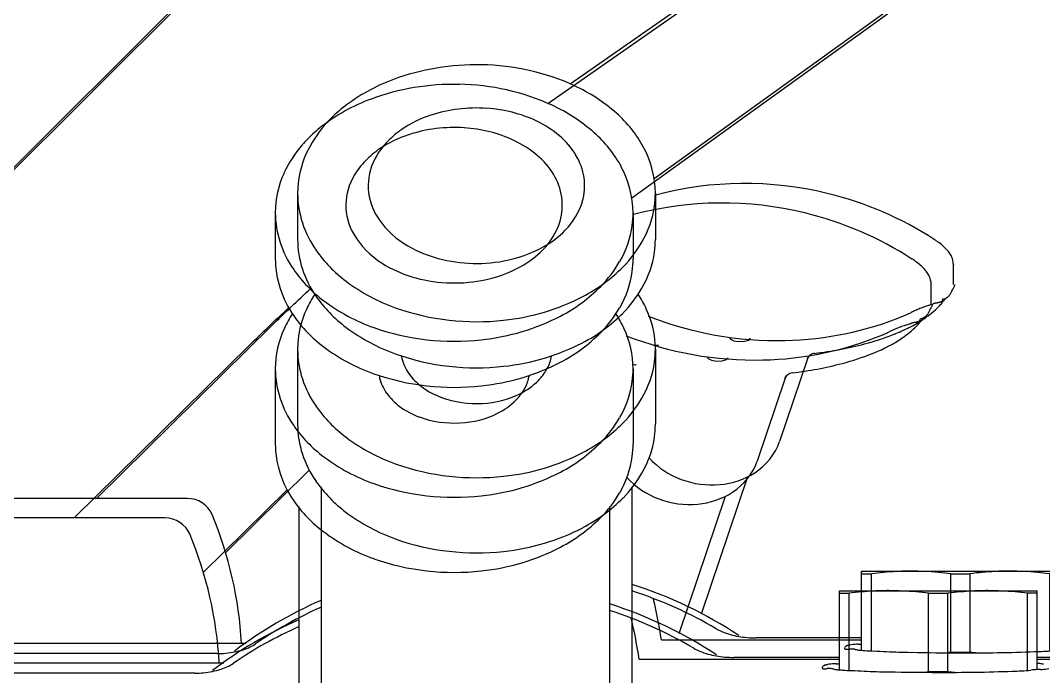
# Model space of a CAD drawing. Header units: inches. Extents: x 4821 to 127877, y 58012 to 433683.
# Drawn here: x 82214.2 to 82370.2, y 384295 to 384395.2 of the extents above; entities that cross this region are included whole.
import ezdxf

# ---------------------------------------------------------------- set-up
doc = ezdxf.new("R2010")
doc.units = ezdxf.units.IN
doc.header["$MEASUREMENT"] = 0
for name, color, linetype in [('A-FURN-FIXD', 10, 'Continuous'), ('A-WALL', 53, 'Continuous'), ('Cloums$0$A-COL-HAT', 8, 'Continuous'), ('EMG - ELEC - ID', 26, 'Continuous'), ('NECB-COLUM', 50, 'Continuous')]:
    doc.layers.add(name, color=color, linetype=linetype)

# ---------------------------------------------------------------- blocks, each defined once
blk = doc.blocks.new('COL BASEMT')
at = {"layer": 'Cloums$0$A-COL-HAT'}
h = blk.add_hatch(dxfattribs=at)
h.set_pattern_fill('ANSI31', color=256, scale=500)
h.set_pattern_definition([(45, (1452118.876, 42013.15), (-44.194174, 44.194174), [])])
h.paths.add_polyline_path([(1693546.85, 345625.99), (1693946.85, 345625.99), (1693950.94, 348875.93), (1693546.85, 348875.93)])
h.paths.add_polyline_path([(1688721.85, 335900.88), (1689121.55, 335900.88), (1689121.85, 337327.04), (1693949.19, 337326.96), (1693946.85, 345125.99), (1693546.85, 345125.99), (1693546.85, 337726.97), (1688721.85, 337727.04)])
h.paths.add_polyline_path([(1641271.85, 335200.88), (1640873.67, 335200.88), (1640871.85, 323973.06), (1689121.85, 323973.08), (1689121.4, 335200.88), (1688721.85, 335200.88), (1688721.85, 324373.08), (1641271.85, 324373.06)])
edge = h.paths.add_edge_path()
edge.add_line((1636446.85, 345125.99), (1636046.85, 345125.99))
edge.add_line((1636046.85, 345125.99), (1636049.02, 337698.91))
edge.add_arc((1626263.14, 338211.03), 9799.28, 305.315023, 357.004292, ccw=False)
edge.add_line((1631927.82, 330214.96), (1632171.53, 329896.4))
edge.add_arc((1626336.78, 338141.43), 10100.73, 305.285859, 355.375183)
edge.add_line((1636404.63, 337327), (1640874.01, 337327))
edge.add_line((1640874.01, 337327), (1640873.78, 335900.88))
edge.add_line((1640873.78, 335900.88), (1641271.85, 335900.88))
edge.add_line((1641271.85, 335900.88), (1641271.85, 337725.88))
edge.add_line((1641271.85, 337725.88), (1636446.85, 337725.88))
edge.add_line((1636446.85, 337725.88), (1636446.85, 345125.99))
h.paths.add_polyline_path([(1636046.85, 345625.99), (1636446.85, 345625.99), (1636446.85, 348875.93), (1636048.92, 348875.93)])
blk = doc.blocks.new('A$C0e128a0b')
at = {"layer": 'A-FURN-FIXD'}
for p, q in [((173.8, 1783.85), (173.8, 1790.09)), ((117.99, 1734.83), (79.15, 1788.67)), ((173.58, 1789.25), (173.58, 1783.85)), ((165.51, 1759.92), (165.51, 1783.85)), ((175.07, 1783.85), (165.51, 1783.85)), ((165.82, 1783.85), (165.82, 1782.68)), ((175.06, 1783.85), (175.06, 1783.85)), ((175.15, 1782.68), (165.82, 1782.68)), ((165.82, 1770.71), (165.82, 1773.06)), ((175.3, 1773.06), (165.82, 1773.06)), ((175.3, 1770.71), (175.3, 1773.06)), ((175.3, 1773.06), (175.3, 1773.06)), ((130.82, 1771.04), (128.42, 1771.04)), ((128.42, 1771.04), (128.43, 1771.04)), ((131.54, 1770.89), (131.34, 1770.96)), ((131.65, 1770.83), (131.65, 1770.83)), ((132.6, 1769.72), (132.6, 1769.72)), ((132.62, 1769.72), (132.62, 1769.72)), ((132.74, 1769.9), (132.74, 1769.9)), ((175.3, 1770.71), (165.82, 1770.71)), ((175.39, 1769.87), (175.39, 1769.87)), ((125.37, 1768.71), (125.37, 1768.71)), ((132.66, 1769.67), (132.66, 1769.67)), ((133.05, 1769.65), (133.05, 1769.65)), ((133.26, 1769.47), (133.26, 1769.47)), ((106.55, 1724.68), (79.26, 1763.73)), ((165.82, 1759.92), (165.82, 1761.1)), ((175.15, 1761.1), (165.82, 1761.1)), ((175.07, 1759.92), (165.51, 1759.92)), ((173.58, 1759.92), (173.58, 1747.17)), ((173.8, 1735.7), (173.8, 1759.92)), ((175.08, 1759.94), (175.08, 1759.92)), ((139.14, 1754.23), (139.22, 1753.94)), ((139.22, 1753.94), (139.37, 1753.68)), ((139.37, 1753.68), (139.53, 1753.51)), ((139.64, 1753.44), (139.53, 1753.51)), ((139.53, 1753.51), (139.58, 1753.48)), ((139.58, 1753.48), (139.83, 1753.35)), ((139.76, 1753.38), (139.64, 1753.44)), ((139.82, 1753.35), (139.76, 1753.38)), ((139.81, 1753.36), (149.83, 1749.99)), ((137.54, 1746.27), (137.33, 1746.49)), ((137.69, 1745.74), (137.54, 1746.27)), ((137.63, 1744.46), (137.73, 1745.08)), ((137.73, 1745.08), (137.69, 1745.74)), ((170.69, 1740.56), (154.06, 1746.14)), ((137.23, 1743.95), (137.42, 1744.05)), ((137.42, 1744.05), (137.63, 1744.46)), ((138.13, 1735.35), (138.13, 1735.35)), ((119.78, 1734.97), (125.36, 1734.97)), ((138.11, 1734.93), (138.11, 1734.93)), ((138.66, 1734.97), (147.74, 1734.97)), ((168.83, 1734.74), (168.83, 1734.74)), ((168.92, 1734.76), (168.92, 1734.76)), ((155.34, 1732.12), (200.75, 1732.12)), ((155.34, 1694.54), (200.75, 1694.54)), ((163.3, 1682.98), (153.3, 1693.11)), ((119.78, 1691.69), (125.36, 1691.69)), ((138.66, 1691.69), (147.74, 1691.69)), ((156.71, 1667.38), (135.8, 1688.57)), ((174.22, 1639.01), (174.22, 1685.48)), ((175.48, 1681.94), (175.48, 1642.68)), ((156.71, 1678.33), (156.71, 1631.15))]:
    blk.add_line(p, q, dxfattribs=at)
for centre, major_axis, ratio, start_param, end_param in [((196.12, 1779.97), (0, -23.62), 0.9375, 4.514422, 4.524878), ((169.42, 1784.11), (0, -6), 0.9375, 1.629001, 1.765824), ((195.24, 1782.07), (0, -22.4), 0.9375, 4.623863, 4.632892), ((178.69, 1783.64), (0, -4.68), 0.9375, 4.594756, 4.623264), ((177.11, 1783.83), (0, -2.98), 0.9375, 4.528734, 4.593122), ((166.97, 1783.93), (0, -8.62), 0.9375, 1.60923, 1.632404), ((327.24, 1789.8), (0, -162.44), 0.9375, -1.536692, -1.535018), ((180.37, 1784.21), (0, -5.68), 0.9375, -1.5312, -1.507164), ((184.8, 1784.53), (0, -10.41), 0.937498, -1.50583, -1.504129), ((200.66, 1785.84), (0, -27.38), 0.9375, -1.497575, -1.470282), ((204.51, 1777.27), (0, -41.62), 0.9375, 4.582151, 4.618349), ((154.44, 1780.96), (0, -22.17), 0.9375, 1.616406, 1.666961), ((198.35, 1777.84), (0, 35.03), 0.9375, 1.475304, 1.569936), ((92.42, 1777.83), (0, -88.4), 0.9375, 1.604935, 1.617617), ((16.35, 1773.73), (0, -169.64), 0.9375, 1.586378, 1.612806), ((197.52, 1777.88), (0, -34.15), 0.9375, -1.570495, -1.517548), ((202.4, 1778.21), (0, -39.36), 0.9375, -1.516078, -1.439517), ((-64.14, 1771.96), (0, -255.51), 0.9375, 1.570502, 1.588048), ((134.23, 1778.77), (0, -44.17), 0.9375, 1.441246, 1.460502), ((128.39, 1768.65), (0, 2.37), 0.9375, -0.015364, 0.438194), ((130.54, 1769.66), (0, -1.58), 0.9375, 2.886579, 2.936147), ((130.46, 1769.32), (0, -1.93), 0.9375, 2.81748, 2.885102), ((130.27, 1768.73), (0, -2.55), 0.9375, 2.754598, 2.817596), ((130.01, 1768.07), (0, 3.26), 0.9375, -0.451566, -0.388282), ((-58.6, 1771.78), (0, 249.59), 0.9375, 4.688884, 4.712833), ((131.09, 1764.71), (0, -7.29), 0.9375, 3.875856, 4.090088), ((129.61, 1766.48), (0, -4.92), 0.9375, 3.755712, 3.880069), ((128.77, 1767.77), (0, 3.34), 0.9375, 0.435393, 0.615915), ((130.81, 1768.58), (0, -2.42), 0.9375, 2.762147, 2.817199), ((130.94, 1768.92), (0, 2.05), 0.9375, -0.560874, -0.377945), ((131.11, 1769.2), (0, -1.72), 0.9375, 2.364229, 2.583768), ((131.36, 1769.46), (0, -1.35), 0.9375, 1.936732, 2.365498), ((131.08, 1769.33), (0, 1.67), 0.9375, -1.336618, -1.1965), ((128.64, 1763.69), (0, -7.6), 0.9375, 2.526912, 2.555447), ((132.84, 1769.5), (0, -0.251), 0.9375, 3.914263, 3.985823), ((132.8, 1769.54), (0, -0.2), 0.9375, 3.764291, 3.922521), ((132.76, 1769.6), (0, 0.127), 0.9375, 0.413396, 0.62684), ((132.75, 1769.64), (0, -0.0832), 0.9375, 2.620744, 3.576333), ((128.39, 1763.33), (0, -8.04), 0.9375, 2.475967, 2.526493), ((132.73, 1769.6), (0, -0.129), 0.9375, 2.448642, 2.639826), ((132.68, 1769.53), (0, 0.216), 0.9375, -0.897127, -0.701055), ((204.51, 1765.31), (0, -41.62), 0.9375, 4.582151, 4.618349), ((134.87, 1765.09), (0, 43.49), 0.9375, -1.460654, -1.441094), ((156.53, 1745.63), (0, -40.46), 0.9375, 4.105394, 4.459948), ((155.66, 1746.21), (0, 39.37), 0.9375, 0.954848, 0.962486), ((132.69, 1769.63), (0, 0.0447), 0.9375, 0.743044, 0.841131), ((132.55, 1769.43), (0, -0.383), 0.9375, 2.11316, 2.24208), ((132.31, 1769.27), (0, -0.681), 0.9375, 1.997277, 2.110306), ((131.69, 1768.97), (0, -1.41), 0.9375, 1.899364, 1.995686), ((130.58, 1768.56), (0, -2.66), 0.9375, 1.865555, 1.903608), ((129.1, 1768.08), (0, -4.31), 0.9375, 1.841089, 1.865933), ((125.6, 1767.05), (0, -8.19), 0.9375, 1.820645, 1.840919), ((200.94, 1787.51), (0, 74.74), 0.9375, 1.820074, 1.82298), ((128.1, 1762.93), (0, -8.55), 0.9375, 2.442562, 2.475895), ((138.94, 1770.48), (0, -6.45), 0.9375, -1.316703, -1.301067), ((135.94, 1769.59), (0, 3.13), 0.9375, 1.840056, 1.869536), ((134.54, 1769.13), (0, -1.57), 0.9375, -1.273105, -1.221359), ((87.55, 1750.71), (0, -51.84), 0.9375, 1.919647, 1.922999), ((127.43, 1762.12), (0, 9.63), 0.9375, -0.795572, -0.700895), ((126.07, 1760.72), (0, -11.64), 0.9375, 2.243862, 2.344589), ((198.35, 1765.87), (0, -35.03), 0.9375, 4.616896, 4.711529), ((-36.69, 1702.76), (0, 192.76), 0.9375, -1.225876, -1.223171), ((171.7, 1782.68), (0, 43.44), 0.9375, 1.916942, 1.924943), ((152.64, 1775.16), (0, 21.77), 0.9375, 1.924637, 1.940606), ((144.87, 1771.95), (0, -12.88), 0.9375, -1.200817, -1.18504), ((124.67, 1759.51), (0, 13.56), 0.9375, -0.951871, -0.896758), ((123.06, 1758.32), (0, 15.66), 0.9375, -1.058856, -0.953747), ((142.93, 1771.1), (0, 10.64), 0.9375, 1.955438, 2.012725), ((144.78, 1772.09), (0, 12.85), 0.9375, 2.016791, 2.042136), ((227.68, 1817.15), (0, -112.1), 0.9375, -1.099458, -1.096553), ((120.6, 1756.82), (0, 18.67), 0.9375, -1.078312, -1.057673), ((120.26, 1758.37), (0, -16.68), 0.9375, 2.030152, 2.043171), ((121.12, 1758.87), (0, -15.64), 0.9375, 2.006475, 2.027738), ((114.04, 1755.37), (0, 23.96), 0.9375, -1.149734, -1.135856), ((102.47, 1749.87), (0, 37.47), 0.9375, -1.549835, -1.150244), ((117.49, 1755.12), (0, 22.41), 0.9375, -1.167764, -1.081734), ((197.52, 1765.91), (0, -34.15), 0.9375, -1.570495, -1.517548), ((21.92, 1769.72), (0, 163.69), 0.9375, 4.670849, 4.689108), ((111.07, 1752.26), (0, -29.83), 0.9375, 1.842946, 1.972273), ((202.4, 1766.25), (0, -39.36), 0.9375, -1.516078, -1.439517), ((58.36, 1768.42), (0, -124.79), 0.9375, 1.514769, 1.526744), ((94.11, 1765.97), (0, 86.59), 0.9375, 4.646963, 4.659908), ((99.68, 1748.9), (0, -42.44), 0.9375, 1.696783, 1.842189), ((169.02, 1759.56), (0, 5.68), 0.9375, -1.5312, -1.507164), ((22.15, 1753.98), (0, 162.44), 0.9375, -1.536691, -1.535018), ((154.15, 1761.7), (0, -22.4), 0.9375, 1.48227, 1.491299), ((145.75, 1762.48), (0, 31.39), 0.9375, 4.631267, 4.643169), ((182.42, 1759.85), (0, 8.62), 0.9375, 1.60923, 1.632404), ((179.97, 1759.66), (0, -6), 0.9375, -1.512591, -1.375769), ((177.05, 1758.65), (0, -2.26), 0.9375, 4.541987, 4.799222), ((179, 1758.32), (0, 4.37), 0.9375, 1.378836, 1.407569), ((153.27, 1763.8), (0, -23.62), 0.9375, 1.37283, 1.383285), ((172.28, 1759.94), (0, 2.98), 0.9375, 4.528734, 4.593122), ((170.7, 1760.14), (0, 4.68), 0.9375, 4.594756, 4.623264), ((177.96, 1759.23), (0, 3.81), 0.9375, 1.763163, 1.802488), ((176.19, 1758.79), (0, 1.88), 0.9375, 1.802918, 1.862999), ((175.6, 1758.59), (0, 1.22), 0.9375, 1.860673, 1.951259), ((175.26, 1758.45), (0, 0.824), 0.9375, 1.948168, 2.077232), ((175.06, 1758.32), (0, 0.578), 0.9375, 2.073673, 2.249981), ((174.94, 1758.21), (0, 0.407), 0.9375, 2.238994, 2.726732), ((174.8, 1757.89), (0, -0.0495), 0.9375, -0.39136, -0.222878), ((174.8, 1757.91), (0, -0.0686), 0.9375, -0.199169, 0.047936), ((174.8, 1758.02), (0, 0.182), 0.9375, 3.188639, 3.411634), ((174.81, 1757.98), (0, -0.14), 0.9375, 0.264719, 0.669904), ((174.8, 1757.99), (0, -0.157), 0.9375, 0.691216, 1.131924), ((174.71, 1758.04), (0, 0.267), 0.9375, 4.270849, 4.502879), ((165.13, 1757.38), (0, 10.52), 0.9375, -1.489562, -1.468702), ((174.49, 1758.09), (0, 0.507), 0.9375, 4.501531, 4.676961), ((173.18, 1758.08), (0, -1.9), 0.9375, 1.604983, 1.649726), ((174.01, 1758.11), (0, 1.01), 0.9375, 4.66911, 4.747568), ((155.43, 1745.77), (0, 39.29), 0.9375, 1.314289, 1.847842), ((99.8, 1749.73), (0, 40.32), 0.9375, 4.314731, 4.735366), ((147.62, 1742.65), (0, 7.71), 0.9375, -0.973129, -0.309806), ((146.66, 1741.93), (0, 8.97), 0.9375, -1.474718, -0.971802), ((162.38, 1747.17), (0, -11.95), 0.9375, 1.478528, 1.571113), ((211.94, 1715.9), (0, 50.5), 0.9375, 0.955185, 1.243089), ((163.56, 1747.01), (0, 10.68), 0.9375, 4.431343, 4.623725), ((166.02, 1746.27), (0, 7.95), 0.9375, 4.291015, 4.430192), ((145.69, 1741.8), (0, -10.01), 0.9375, 0.709432, 1.670167), ((167.89, 1745.37), (0, 5.76), 0.9375, 4.154585, 4.291771), ((211.94, 1715.9), (0, -49.7), 0.9375, 4.15195, 4.379728), ((104.33, 1744.63), (0, 37.32), 0.9375, 4.449399, 4.456779), ((137.94, 1735.21), (0, -0.246), 0.9375, 2.19565, 2.228617), ((137.96, 1735.22), (0, -0.218), 0.9375, 2.125558, 2.194912), ((137.94, 1735.21), (0, 0.248), 0.9375, -1.246295, -1.020479), ((137.89, 1735.19), (0, -0.295), 0.9375, 1.583039, 1.895019), ((181.57, 1674.89), (0, 61.37), 0.9375, 0.135336, 0.221536), ((119.82, 1721.78), (0, -13.19), 0.9375, 3.145134, 3.616963), ((119.78, 1722.26), (0, 12.71), 0.9375, -0.129063, 0.000172), ((119.63, 1721.43), (0, -13.56), 0.9375, 2.644651, 3.008675), ((125.36, 1722.26), (0, 12.71), 0.9375, -0.129063, 0.000172), ((125.21, 1721.43), (0, 13.56), 0.9375, -0.496942, -0.132918), ((139.21, 1720.49), (0, 14.59), 0.9375, 0.410555, 0.555037), ((138.69, 1721.88), (0, -13.09), 0.9375, 3.14418, 3.555792), ((138.66, 1722.26), (0, 12.71), 0.9375, -0.129063, 0.000172), ((138.51, 1721.43), (0, 13.56), 0.9375, -0.496942, -0.132918), ((147.74, 1722.26), (0, -12.71), 0.9375, 3.012529, 3.141765), ((147.59, 1721.43), (0, -13.56), 0.9375, 2.644651, 3.008675), ((181.01, 1677.63), (0, -58.57), 0.9375, 3.36354, 3.365333), ((121.05, 1719.18), (0, -16.11), 0.9375, 3.615716, 3.9539), ((118.57, 1719.33), (0, -15.94), 0.9375, 2.3977, 2.645381), ((124.15, 1719.33), (0, -15.94), 0.9375, 2.3977, 2.645381), ((137.46, 1719.33), (0, -15.94), 0.9375, 2.3977, 2.645381), ((146.54, 1719.33), (0, -15.94), 0.9375, 2.3977, 2.645381), ((124.16, 1716.01), (0, 20.69), 0.9375, 0.811413, 1.112106), ((116.09, 1716.56), (0, -19.77), 0.9375, 2.079325, 2.394003), ((121.67, 1716.56), (0, -19.77), 0.9375, 2.079325, 2.394003), ((134.97, 1716.56), (0, -19.77), 0.9375, 2.079325, 2.394003), ((144.05, 1716.56), (0, -19.77), 0.9375, 2.079325, 2.394003), ((118.86, 1718.52), (0, 7.89), 0.9375, -0.265837, 0.529359), ((129.05, 1713.53), (0, 26.47), 0.9375, 1.115228, 1.555875), ((119.79, 1716.66), (0, -10.01), 0.9375, 3.662785, 3.976183), ((118.46, 1717.42), (0, 9.07), 0.9375, -0.750852, -0.279202), ((111.36, 1713.8), (0, 25.52), 0.9375, -1.460347, -1.064238), ((116.94, 1713.8), (0, -25.52), 0.9375, 1.681246, 2.077355), ((130.24, 1713.8), (0, -25.52), 0.9375, 1.681246, 2.077355), ((139.33, 1713.8), (0, 25.52), 0.9375, -1.460347, -1.064238), ((116.84, 1715.46), (0, -11.69), 0.9375, 2.1043, 2.396947), ((121.58, 1714.91), (0, -12.59), 0.9375, 3.975159, 4.246707), ((138.65, 1717.03), (0, 5.45), 0.9375, -0.201222, -0.160225), ((138.56, 1716.67), (0, -5.83), 0.9375, 2.648224, 2.936548), ((138.14, 1715.86), (0, -6.75), 0.9375, 2.397888, 2.646708), ((124.28, 1713.51), (0, 15.8), 0.9375, 1.107811, 1.504486), ((114.21, 1713.79), (0, -14.95), 0.9375, 1.761885, 2.104897), ((137.07, 1714.66), (0, 8.41), 0.9375, -1.085356, -0.747919), ((134.9, 1713.46), (0, -11.02), 0.9375, 1.625837, 2.054816), ((112.47, 1713.34), (0, 16.86), 0.9375, 4.40224, 4.909105), ((109.45, 1713.33), (0, 27.6), 0.9375, 4.352717, 4.831642), ((115.03, 1713.33), (0, 27.6), 0.9375, 4.352717, 4.831642), ((128.33, 1713.33), (0, 27.6), 0.9375, 4.352717, 4.831642), ((137.42, 1713.33), (0, 27.6), 0.9375, 4.352717, 4.831642), ((125.1, 1713.32), (0, 16.68), 0.9375, 1.496337, 1.90624), ((134.38, 1713.31), (0, -11.57), 0.9375, 1.200174, 1.63566), ((129.73, 1713.26), (0, -27.19), 0.9375, 4.688043, 5.088294), ((136.29, 1712.55), (0, 9.4), 0.9375, 4.038114, 4.339743), ((122.64, 1712.42), (0, 13.91), 0.9375, 1.90751, 2.194241), ((114.86, 1712.55), (0, -14.19), 0.9375, 0.977773, 1.258841), ((137.75, 1711.32), (0, 7.41), 0.9375, 3.737836, 4.035718), ((120.77, 1711.05), (0, 11.48), 0.9375, 2.198894, 2.397459), ((117.69, 1710.39), (0, 10.47), 0.9375, 3.639188, 4.1291), ((138.63, 1709.75), (0, -5.57), 0.9375, 0.163728, 0.2202), ((138.51, 1710.14), (0, 5.98), 0.9375, 3.367481, 3.7364), ((125.21, 1711.38), (0, 22.02), 0.9375, 1.947489, 2.265363), ((114.11, 1711.52), (0, 22.31), 0.9375, 4.036692, 4.350409), ((119.69, 1711.52), (0, 22.31), 0.9375, 4.036692, 4.350409), ((132.99, 1711.52), (0, -22.31), 0.9375, 0.895099, 1.208816), ((142.07, 1711.52), (0, 22.31), 0.9375, 4.036692, 4.350409), ((119.55, 1709.62), (0, 9.55), 0.9375, 2.396445, 2.635265), ((118.87, 1708.12), (0, -7.89), 0.9375, -0.517998, 0.495006), ((122.65, 1709.3), (0, -18.6), 0.9375, -0.86828, -0.742811), ((117.71, 1708.49), (0, 17.42), 0.9375, 3.721514, 4.034173), ((123.29, 1708.49), (0, -17.42), 0.9375, 0.579922, 0.89258), ((136.59, 1708.49), (0, 17.42), 0.9375, 3.721514, 4.034173), ((145.68, 1708.49), (0, -17.42), 0.9375, 0.579922, 0.89258), ((121.53, 1708.04), (0, -16.86), 0.9375, -0.740879, -0.682415), ((120.57, 1706.67), (0, 15.15), 0.9375, 2.454659, 2.737042), ((211.94, 1715.9), (0, 50.5), 0.9375, 2.007759, 2.252447), ((211.94, 1715.9), (0, 49.7), 0.9375, 2.015857, 2.200768), ((119.68, 1705.19), (0, -13.5), 0.9375, 0.007585, 0.584048), ((125.26, 1705.19), (0, 13.5), 0.9375, 3.149178, 3.725641), ((139.21, 1706.16), (0, -14.58), 0.9375, -0.555089, -0.410529), ((138.56, 1705.19), (0, -13.5), 0.9375, 0.007585, 0.584048), ((147.65, 1705.19), (0, -13.5), 0.9375, 0.007585, 0.584048), ((119.81, 1704.78), (0, 13.09), 0.9375, 2.736894, 3.138947), ((138.69, 1704.78), (0, 13.09), 0.9375, 2.727408, 3.138998), ((170.53, 1683.72), (0, 4.95), 0.9375, -1.099876, -0.944661), ((169.06, 1682.91), (0, 6.72), 0.9375, -1.236664, -1.099289), ((176.9, 1631.15), (0, 53.84), 0.9375, 0.053221, 0.370093), ((167.41, 1682.3), (0, 8.58), 0.9375, -1.362408, -1.237074), ((165.8, 1681.96), (0, -10.33), 0.9375, 1.569015, 1.777344), ((159.74, 1678.33), (0, 3.23), 0.9375, 0.370093, 1.570796)]:
    blk.add_ellipse(centre, major_axis=major_axis, ratio=ratio, start_param=start_param, end_param=end_param, dxfattribs=at)
blk.add_open_spline([(135.8, 1688.57), (134.27, 1690.12), (132.76, 1691.7), (131.27, 1693.31)], degree=3, dxfattribs=at)

msp = doc.modelspace()

# ---------------------------------------------------------------- hatches: boundary and pattern name
at = {"layer": 'A-WALL'}
h = msp.add_hatch(dxfattribs=at)
h.set_pattern_fill('ANSI36', color=3, scale=250)
h.set_pattern_definition([(45, (-1206225.3, -363005.7), (420.9495, 1543.4815), [1984.375, -396.875, 0, -396.875])])
h.paths.add_polyline_path([(86321.51, 396060.39), (78773.72, 396060.36), (78773.72, 379510.37), (86321.51, 379510.37)])
h.paths.add_polyline_path([(35926.89, 396110.37), (28823.73, 396110.37), (28823.73, 387310.43), (35926.89, 387310.43)])
h = msp.add_hatch(dxfattribs=at)
h.set_pattern_fill('ANSI36', color=3, scale=250)
h.set_pattern_definition([(45, (-1206228.7, -363008.7), (420.9495, 1543.4815), [1984.375, -396.875, 0, -396.875])])
h.paths.add_polyline_path([(86318.11, 396057.41), (78770.32, 396057.38), (78770.32, 379507.39), (86318.11, 379507.39)])
h.paths.add_polyline_path([(35923.49, 396107.39), (28820.33, 396107.39), (28820.33, 387307.45), (35923.49, 387307.44)])

# ---------------------------------------------------------------- block references
at = {"layer": 'EMG - ELEC - ID', "xscale": 1.260932877019967, "yscale": 1.260932877019967, "zscale": 1.260932877019967, "rotation": 270.0008681710996}
for p in [(80123.35, 384519.79), (80119.95, 384516.81)]:
    msp.add_blockref('A$C0e128a0b', p, dxfattribs=at)
at = {"layer": 'NECB-COLUM'}
for p in [(-1607623.13, 42184.44), (-1607626.53, 42181.46)]:
    msp.add_blockref('COL BASEMT', p, dxfattribs=at)

doc.saveas('drawing.dxf')
